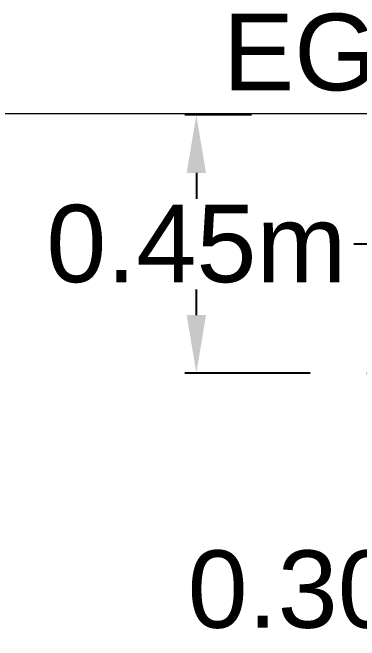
# Model space of a CAD drawing. Header units: inches. Extents: x -885 to 26362, y -28010 to 990.
# Drawn here: x 4179.6 to 4184.98, y -19479.87 to -19470.13 of the extents above; entities that cross this region are included whole.
import ezdxf

# ---------------------------------------------------------------- set-up
doc = ezdxf.new("R2010")
doc.units = ezdxf.units.IN
doc.header["$MEASUREMENT"] = 0
doc.header["$PDMODE"] = 3
doc.layers.add('LINE', color=7, linetype='Continuous')
doc.styles.add('Arial-200', font='arial.ttf')
doc.styles.get("Standard").update_dxf_attribs({"font": 'arial.ttf'})
doc.dimstyles.get("Standard").update_dxf_attribs({"dimtxt": 0.18, "dimasz": 0.18, "dimexe": 0.18, "dimexo": 0.0625, "dimgap": 0.09, "dimtad": 0, "dimtih": 1, "dimtoh": 1, "dimdec": 4, "dimzin": 0, "dimdsep": 46, "dimtxsty": 'Standard', "dimcen": 0.09, "dimadec": 0, "dimazin": 0, "dimtfac": 1, "dimtdec": 4, "dimtofl": 0, "dimtmove": 0, "dimatfit": 3, "dimfxl": 1, "dimtolj": 1, "dimtzin": 0, "dimarcsym": 0})

# ---------------------------------------------------------------- blocks, each defined once
blk = doc.blocks.new('*D183')
at = {"layer": 'Defpoints', "color": 0, "ltscale": 0.5, "transparency": 16777216}
for p in [(4184.8344, -19473.721), (4187.8772, -19473.721), (4185.0351, -19475.7272)]:
    blk.add_point(p, dxfattribs=at)
at = {"layer": 'LINE', "color": 7, "ltscale": 0.5, "transparency": 16777216}
for p, q in [((4184.8969, -19473.721), (4188.0572, -19473.721)), ((4187.8772, -19474.621), (4187.8772, -19474.8272)), ((4185.0976, -19475.7272), (4188.0572, -19475.7272)), ((4187.8772, -19475.7272), (4187.8772, -19479.0862)), ((4187.8772, -19479.0862), (4186.9772, -19479.0862))]:
    blk.add_line(p, q, dxfattribs=at)
for points in [[(4187.7272, -19474.621), (4188.0272, -19474.621), (4187.8772, -19473.721)], [(4187.7272, -19474.8272), (4188.0272, -19474.8272), (4187.8772, -19475.7272)]]:
    blk.add_solid(points, dxfattribs=at)
at = {"layer": 'LINE', "color": 7, "lineweight": 20, "ltscale": 0.5, "transparency": 16777216, "insert": (4184.6464, -19479.0862), "char_height": 1.2, "attachment_point": 5}
blk.add_mtext('\\A1;0.30m', dxfattribs=at)
blk = doc.blocks.new('*D176')
at = {"layer": 'Defpoints', "color": 0, "ltscale": 0.5, "transparency": 16777216}
for p in [(4184.8344, -19473.721), (4187.8772, -19473.721), (4185.0351, -19475.7272)]:
    blk.add_point(p, dxfattribs=at)
at = {"layer": 'LINE', "color": 7, "ltscale": 0.5, "transparency": 16777216}
for p, q in [((4184.8969, -19473.721), (4188.0572, -19473.721)), ((4187.8772, -19474.621), (4187.8772, -19474.8272)), ((4185.0976, -19475.7272), (4188.0572, -19475.7272)), ((4187.8772, -19475.7272), (4187.8772, -19479.0862)), ((4187.8772, -19479.0862), (4186.9772, -19479.0862))]:
    blk.add_line(p, q, dxfattribs=at)
for points in [[(4187.7272, -19474.621), (4188.0272, -19474.621), (4187.8772, -19473.721)], [(4187.7272, -19474.8272), (4188.0272, -19474.8272), (4187.8772, -19475.7272)]]:
    blk.add_solid(points, dxfattribs=at)
at = {"layer": 'LINE', "color": 7, "lineweight": 20, "ltscale": 0.5, "transparency": 16777216, "insert": (4184.6464, -19479.0862), "char_height": 1.2, "attachment_point": 5}
blk.add_mtext('\\A1;0.30m', dxfattribs=at)
blk = doc.blocks.new('*D177')
at = {"layer": 'Defpoints', "color": 0, "ltscale": 0.5, "transparency": 16777216}
for p in [(4182.4527, -19471.721), (4183.3727, -19471.721), (4184.2824, -19475.7272)]:
    blk.add_point(p, dxfattribs=at)
at = {"layer": 'LINE', "color": 7, "ltscale": 0.5, "transparency": 16777216}
for p, q in [((4183.3102, -19471.721), (4182.2727, -19471.721)), ((4182.4527, -19472.621), (4182.4527, -19473.0214)), ((4182.4527, -19474.8272), (4182.4527, -19474.4268)), ((4184.2199, -19475.7272), (4182.2727, -19475.7272))]:
    blk.add_line(p, q, dxfattribs=at)
for points in [[(4182.3027, -19472.621), (4182.6027, -19472.621), (4182.4527, -19471.721)], [(4182.3027, -19474.8272), (4182.6027, -19474.8272), (4182.4527, -19475.7272)]]:
    blk.add_solid(points, dxfattribs=at)
at = {"layer": 'LINE', "color": 7, "lineweight": 20, "ltscale": 0.5, "transparency": 16777216, "insert": (4182.4527, -19473.7241), "char_height": 1.2, "attachment_point": 5}
blk.add_mtext('\\A1;0.45m', dxfattribs=at)

msp = doc.modelspace()

# ---------------------------------------------------------------- linework, layer by layer
at = {"linetype": 'ByBlock', "lineweight": 20, "ltscale": 0.5}
msp.add_line((4185.035079, -19471.702018), (4169.619928, -19471.702018), dxfattribs=at)
at = {"layer": 'LINE', "color": 7, "lineweight": 20, "ltscale": 0.5}
msp.add_line((4195.619441, -19471.702018), (4180.342157, -19471.702018), dxfattribs=at)
msp.add_line((4195.619441, -19471.702018), (4180.342157, -19471.702018), dxfattribs=at)

# ---------------------------------------------------------------- texts
at = {"layer": 'LINE', "color": 7, "lineweight": 20, "ltscale": 0.5, "insert": (4182.734296, -19470.150516), "char_height": 1.18856293, "width": 26.02178806, "attachment_point": 1, "style": 'Arial-200'}
msp.add_mtext('{\\fMS Shell Dlg|b0|i0|c0|p32;\\H0.2931x; }EGL', dxfattribs=at)

# ---------------------------------------------------------------- dimensions: what is measured, and where the dimension line sits
at = {"layer": 'LINE', "color": 7, "lineweight": 20, "ltscale": 0.5}
dim = msp.add_linear_dim(base=(4182.452725, -19471.720955), p1=(4184.282412, -19475.727212), p2=(4183.372677, -19471.720955), angle=90, text='0.45m', dimstyle='Standard', override={"dimtxt": 1.2, "dimasz": 0.9, "dimclrd": 7, "dimclre": 7, "dimclrt": 7, "dimlwd": 65535, "dimlwe": 65535}, dxfattribs=at)
dim.commit()
dim.dimension.update_dxf_attribs({"geometry": '*D177', "text_midpoint": (4182.452725, -19473.724083)})
for picture in ['*D183', '*D176']:
    dim = msp.add_linear_dim(base=(4187.877203, -19473.720955), p1=(4185.035079, -19475.727212), p2=(4184.834405, -19473.720955), angle=90, text='0.30m', dimstyle='Standard', override={"dimtxt": 1.2, "dimasz": 0.9, "dimclrd": 7, "dimclre": 7, "dimclrt": 7, "dimlwd": 65535, "dimlwe": 65535}, dxfattribs=at)
    dim.commit()
    dim.dimension.update_dxf_attribs({"geometry": picture, "text_midpoint": (4184.646412, -19479.086183), "dimtype": 160})

doc.saveas('drawing.dxf')
